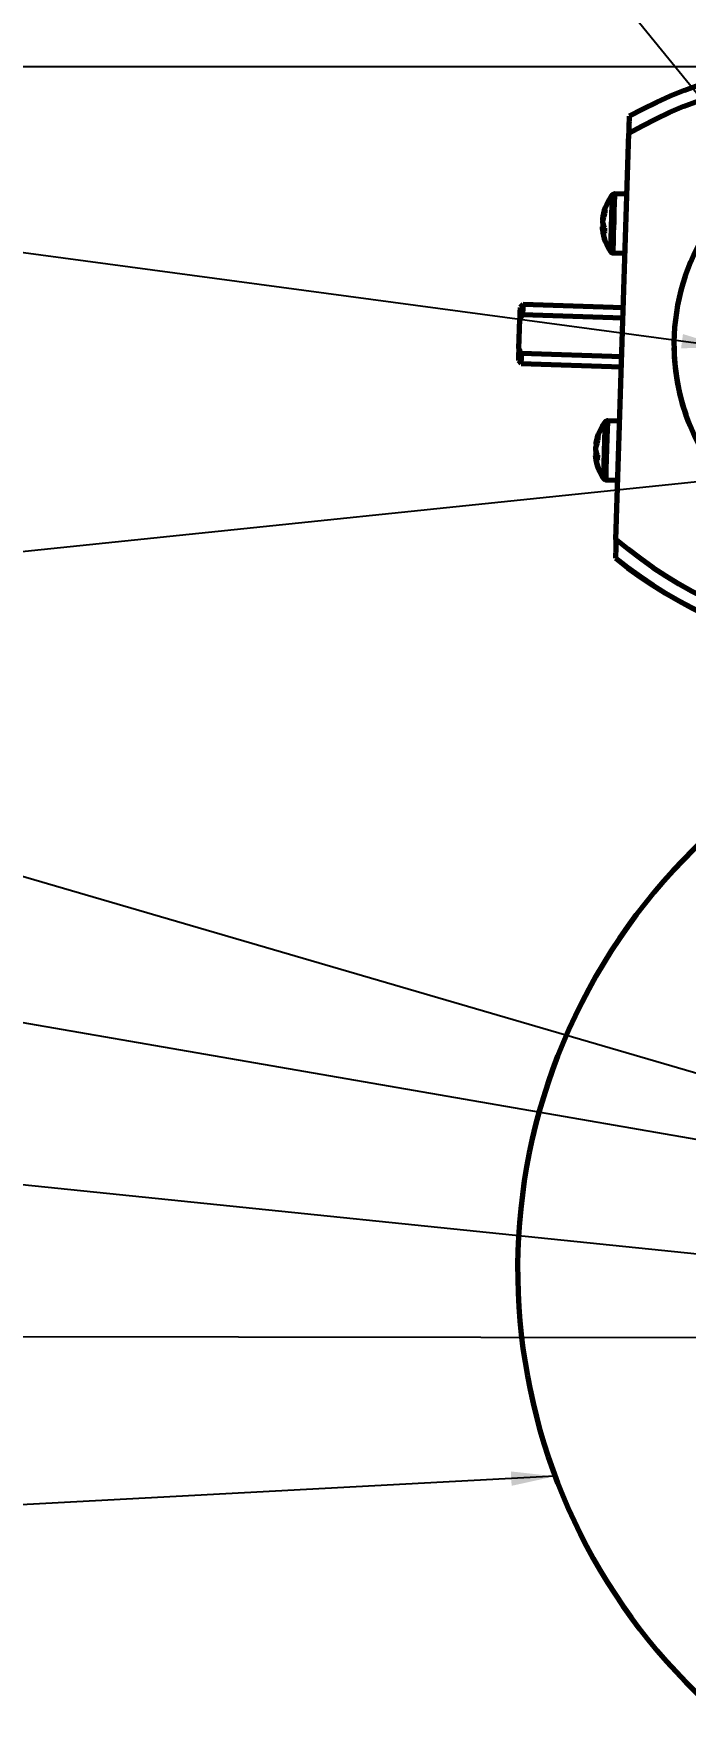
# Model space of a CAD drawing. Header units: millimetres. Extents: x -419 to 9215, y 1224 to 3301.
# Drawn here: x -279.6 to -230.4, y 1813.2 to 1939.8 of the extents above; entities that cross this region are included whole.
import ezdxf

# ---------------------------------------------------------------- set-up
doc = ezdxf.new("R2010")
doc.units = ezdxf.units.MM
doc.layers.add('0.3mm', color=240, linetype='Continuous', lineweight=30)
doc.layers.add('0.7mm', color=7, linetype='Continuous', lineweight=70)
doc.styles.get("Standard").update_dxf_attribs({"font": 'arial.ttf'})
doc.dimstyles.new('ISO-25', dxfattribs={"dimtxt": 2.5, "dimasz": 5, "dimexe": 1.25, "dimexo": 0.625, "dimtad": 1, "dimdec": 0, "dimtxsty": 'Standard', "dimcen": 2.5, "dimadec": 0, "dimazin": 0, "dimtfac": 1, "dimtdec": 0, "dimtmove": 0, "dimatfit": 3, "dimfxl": 1, "dimarcsym": 0})
doc.dimstyles.new('SLDDIMSTYLE0', dxfattribs={"dimtxt": 0.18, "dimasz": 3.302, "dimexe": 0, "dimexo": 0.0625, "dimgap": 0, "dimtad": 0, "dimtih": 1, "dimtoh": 1, "dimdec": 0, "dimrnd": 1e-09, "dimzin": 0, "dimdsep": 46, "dimtxsty": 'Standard', "dimsah": 1, "dimcen": 0.09, "dimadec": 0, "dimazin": 0, "dimtfac": 3.302, "dimtdec": 0, "dimtofl": 0, "dimtmove": 0, "dimatfit": 3, "dimfxl": 1, "dimfrac": 2, "dimtolj": 1, "dimtzin": 0, "dimarcsym": 0})

# ---------------------------------------------------------------- blocks, each defined once
blk = doc.blocks.new('*D70')
at = {"layer": '0.3mm', "color": 0, "lineweight": -2, "transparency": 16777216}
for p, q in [((-224.79, 1937.26), (-344.58, 1937.26)), ((-343.33, 1703.25), (-343.33, 1932.26)), ((-224.79, 1698.25), (-344.58, 1698.25))]:
    blk.add_line(p, q, dxfattribs=at)
at = {"layer": '0.3mm', "color": 0, "lineweight": 211, "transparency": 16777216}
for points in [[(-344.16, 1932.26), (-342.5, 1932.26), (-343.33, 1937.26)], [(-344.16, 1703.25), (-342.5, 1703.25), (-343.33, 1698.25)]]:
    blk.add_solid(points, dxfattribs=at)
at = {"layer": 'Defpoints', "color": 0, "lineweight": 211, "transparency": 16777216}
for p in [(-343.33, 1937.26), (-224.17, 1937.26), (-224.17, 1698.25)]:
    blk.add_point(p, dxfattribs=at)
at = {"layer": '0.3mm', "color": 0, "transparency": 16777216, "insert": (-347.45, 1817.75), "char_height": 2.5, "attachment_point": 5, "rotation": 90}
blk.add_mtext('{\\fTCVN 7284|b0|i0|c0|p34;\\H2.8x;239}', dxfattribs=at)

msp = doc.modelspace()

# ---------------------------------------------------------------- linework, layer by layer
at = {"layer": '0.7mm', "color": 7, "linetype": 'Continuous', "lineweight": 70}
for p, q in [((-235.64, 1901.64), (-234.68, 1932.24)), ((-234.83, 1927.66), (-235.73, 1927.69)), ((-236.51, 1925.03), (-236.65, 1925.03)), ((-236.53, 1925.94), (-236.62, 1925.95)), ((-236.62, 1925.92), (-236.62, 1925.9)), ((-235.86, 1923.24), (-234.96, 1923.21)), ((-235.86, 1923.24), (-234.96, 1923.21)), ((-242.64, 1919.34), (-242.87, 1919.12)), ((-235.09, 1919.1), (-242.64, 1919.34)), ((-242.97, 1916.02), (-242.9, 1918.23)), ((-242.67, 1918.59), (-235.12, 1918.35)), ((-243, 1915.13), (-242.78, 1914.9)), ((-235.21, 1915.41), (-242.76, 1915.65)), ((-231.27, 1916.07), (-231.27, 1916.07)), ((-242.78, 1914.9), (-235.23, 1914.66)), ((-235.36, 1910.55), (-236.26, 1910.58)), ((-237.16, 1908.59), (-237.16, 1908.62)), ((-237.09, 1908.84), (-237.15, 1908.85)), ((-237.17, 1908.18), (-237.18, 1908.14)), ((-237.04, 1907.93), (-237.18, 1907.93)), ((-236.4, 1906.14), (-235.5, 1906.11)), ((-236.4, 1906.14), (-235.5, 1906.11)), ((-235.68, 1900.22), (-235.68, 1900.23))]:
    msp.add_line(p, q, dxfattribs=at)
at = {"layer": '0.7mm', "color": 8, "linetype": 'Continuous', "lineweight": 70}
for p, q in [((-242.78, 1914.9), (-235.23, 1914.66)), ((-236.4, 1906.14), (-236.4, 1906.14))]:
    msp.add_line(p, q, dxfattribs=at)
at = {"layer": '0.7mm', "color": 8, "linetype": 'Continuous', "lineweight": 70, "flags": 128}
for points in [[(-236.02, 1923.33), (-236.02, 1923.36), (-236.01, 1923.68), (-235.99, 1924.26), (-235.97, 1925.03), (-235.94, 1925.87), (-235.92, 1926.64), (-235.9, 1927.24), (-235.89, 1927.57), (-235.89, 1927.61)], [(-235.86, 1923.24), (-235.86, 1923.27), (-235.86, 1923.53), (-235.84, 1924.05), (-235.82, 1924.76), (-235.79, 1925.57), (-235.77, 1926.37), (-235.75, 1927.04), (-235.73, 1927.5), (-235.73, 1927.68), (-235.73, 1927.69)], [(-235.86, 1923.24), (-235.86, 1923.24), (-235.86, 1923.24)], [(-236.55, 1906.22), (-236.55, 1906.26), (-236.54, 1906.58), (-236.52, 1907.16), (-236.5, 1907.93), (-236.47, 1908.77), (-236.45, 1909.54), (-236.43, 1910.14), (-236.42, 1910.46), (-236.42, 1910.51)], [(-236.4, 1906.14), (-236.4, 1906.16), (-236.39, 1906.42), (-236.37, 1906.95), (-236.35, 1907.66), (-236.32, 1908.47), (-236.3, 1909.26), (-236.28, 1909.94), (-236.26, 1910.4), (-236.26, 1910.58), (-236.26, 1910.58)]]:
    msp.add_lwpolyline(points, dxfattribs=at)
at = {"layer": '0.7mm', "color": 7, "linetype": 'Continuous', "lineweight": 70, "flags": 128}
for points in [[(-236.65, 1925.05), (-236.65, 1925.07), (-236.65, 1925.08), (-236.65, 1925.1), (-236.65, 1925.12), (-236.65, 1925.14), (-236.65, 1925.16), (-236.65, 1925.18), (-236.65, 1925.2)], [(-236.65, 1925.2), (-236.63, 1925.2), (-236.63, 1925.2)], [(-236.65, 1924.99), (-236.65, 1924.99), (-236.65, 1924.99), (-236.65, 1924.99), (-236.65, 1925), (-236.65, 1925), (-236.65, 1925.01), (-236.65, 1925.02), (-236.65, 1925.03)], [(-236.64, 1925.47), (-236.64, 1925.5), (-236.64, 1925.53), (-236.63, 1925.56), (-236.63, 1925.58), (-236.63, 1925.61), (-236.63, 1925.64), (-236.63, 1925.67), (-236.63, 1925.69)], [(-236.64, 1925.47), (-236.64, 1925.45), (-236.64, 1925.42), (-236.64, 1925.4), (-236.64, 1925.37), (-236.64, 1925.34), (-236.64, 1925.31), (-236.64, 1925.29)], [(-236.63, 1925.74), (-236.63, 1925.76), (-236.63, 1925.78), (-236.63, 1925.81), (-236.63, 1925.83), (-236.63, 1925.85), (-236.62, 1925.87), (-236.62, 1925.89), (-236.62, 1925.9)], [(-236.62, 1925.99), (-236.62, 1925.99), (-236.62, 1925.99), (-236.62, 1925.99), (-236.62, 1925.98), (-236.62, 1925.98), (-236.62, 1925.97), (-236.62, 1925.96), (-236.62, 1925.95)], [(-242.87, 1919.12), (-242.87, 1919.08), (-242.88, 1918.78), (-242.9, 1918.23)], [(-242.67, 1918.59), (-242.65, 1919.12), (-242.64, 1919.34), (-242.64, 1919.34)], [(-242.97, 1916.02), (-242.99, 1915.47), (-243, 1915.16), (-243, 1915.13)], [(-242.78, 1914.9), (-242.78, 1914.91), (-242.78, 1914.95), (-242.78, 1915.01), (-242.78, 1915.09), (-242.77, 1915.2), (-242.77, 1915.33), (-242.76, 1915.48), (-242.76, 1915.65)], [(-237.17, 1908.37), (-237.17, 1908.4), (-237.17, 1908.42), (-237.17, 1908.45), (-237.17, 1908.48), (-237.17, 1908.51), (-237.16, 1908.54), (-237.16, 1908.56), (-237.16, 1908.59)], [(-237.15, 1908.89), (-237.15, 1908.89), (-237.15, 1908.89), (-237.15, 1908.89), (-237.15, 1908.88), (-237.15, 1908.88), (-237.15, 1908.87), (-237.15, 1908.86), (-237.15, 1908.85)], [(-237.17, 1908.37), (-237.17, 1908.35), (-237.17, 1908.32), (-237.17, 1908.29), (-237.17, 1908.27), (-237.17, 1908.24), (-237.17, 1908.21), (-237.18, 1908.19)], [(-237.18, 1907.89), (-237.18, 1907.88), (-237.18, 1907.89), (-237.18, 1907.89), (-237.18, 1907.89), (-237.18, 1907.9), (-237.18, 1907.91), (-237.18, 1907.92), (-237.18, 1907.93)]]:
    msp.add_lwpolyline(points, dxfattribs=at)
at = {"layer": '0.7mm', "color": 7, "linetype": 'Continuous', "lineweight": 70}
for centre, radius, start, end in [((-218.33, 1904.13), 33.63, 57.4165, 119.0194), ((-218.33, 1904.13), 32.52, 56.2423, 120.1936), ((-215.17, 1916.32), 16.1, 84.6963, 277.8946), ((-233.12, 1925.38), 3.56, 141.1581, 170.0879), ((-234.16, 1925.55), 2.5, 157.0462, 169.8307), ((-235.23, 1926.34), 1.25, 171.2998, 185.1339), ((-235.38, 1925.27), 1.3, 190.6775, 208.122), ((-235.36, 1925.71), 1.3, 190.6775, 208.122), ((-234.19, 1925.57), 2.47, 186.5623, 191.6954), ((-234.17, 1925.25), 2.5, 157.0462, 169.8307), ((-233.84, 1924.8), 2.68, 173.5065, 182.9304), ((-233.12, 1925.38), 3.56, 186.348, 215.2778), ((-233.12, 1925.38), 3.56, 195.9532, 215.2778), ((-236.53, 1924.4), 0.00431, 152.1712, 239.8757), ((-215.17, 1916.32), 16.1, 180.876, 277.8946), ((-233.65, 1908.28), 3.56, 141.1581, 170.0879), ((-234.7, 1908.15), 2.5, 157.0462, 169.8307), ((-234.47, 1908.16), 2.73, 166.0257, 170.3075), ((-234.69, 1908.45), 2.5, 157.0462, 169.8307), ((-235.76, 1909.24), 1.25, 171.2998, 185.1339), ((-234.72, 1908.47), 2.47, 186.5635, 192.3338), ((-234.47, 1908.43), 2.73, 186.1292, 190.411), ((-235.91, 1908.17), 1.3, 190.6775, 208.122), ((-233.65, 1908.28), 3.56, 186.348, 215.2778), ((-233.65, 1908.27), 3.56, 187.0295, 215.2778), ((-235.9, 1908.61), 1.3, 190.6775, 208.122), ((-234.37, 1907.69), 2.68, 173.5065, 182.9304), ((-214.54, 1926.39), 32.52, 229.5592, 293.9675), ((-214.54, 1926.39), 33.63, 231.0579, 293.058), ((-214.54, 1926.38), 33.63, 231.0579, 293.058), ((-198.61, 1846.59), 44.44, 63.1879, 240)]:
    msp.add_arc(centre, radius, start, end, dxfattribs=at)
for points, knots in [([(-234.64, 1933.54), (-234.64, 1933.54), (-234.64, 1933.53), (-234.65, 1933.45), (-234.65, 1933.32), (-234.66, 1933.1), (-234.67, 1932.74), (-234.68, 1932.42), (-234.68, 1932.24)], [0, 0, 0, 0, 0.1171952, 0.2384692, 0.3653015, 0.4989396, 0.7162716, 1, 1, 1, 1]), ([(-235.91, 1927.58), (-235.91, 1927.58), (-235.91, 1927.57), (-235.92, 1927.55), (-235.93, 1927.53), (-235.93, 1927.51), (-235.93, 1927.5), (-235.93, 1927.49), (-235.93, 1927.49), (-235.93, 1927.49), (-235.93, 1927.49), (-235.93, 1927.49), (-235.93, 1927.49), (-235.93, 1927.48), (-235.94, 1927.38), (-235.95, 1926.98), (-235.97, 1926.39), (-235.99, 1925.67), (-236.01, 1924.93), (-236.03, 1924.26), (-236.05, 1923.75), (-236.06, 1923.5), (-236.06, 1923.45), (-236.06, 1923.45), (-236.06, 1923.45), (-236.06, 1923.45), (-236.06, 1923.45), (-236.06, 1923.45), (-236.06, 1923.45), (-236.06, 1923.43), (-236.06, 1923.41), (-236.04, 1923.36), (-236.01, 1923.31), (-235.96, 1923.27), (-235.9, 1923.24), (-235.87, 1923.25), (-235.86, 1923.25)], [0, 0, 0, 0, 0.000669, 0.005767, 0.009691, 0.012364, 0.01381, 0.014089, 0.014249, 0.0144, 0.01463, 0.015111, 0.016642, 0.027246, 0.129928, 0.238111, 0.346334, 0.454558, 0.562781, 0.671004, 0.779227, 0.887451, 0.941787, 0.948564, 0.95212, 0.952791, 0.953129, 0.953316, 0.953496, 0.953892, 0.958697, 0.965221, 0.9754, 0.985465, 0.99602, 1, 1, 1, 1]), ([(-235.73, 1927.68), (-235.75, 1927.68), (-235.79, 1927.68), (-235.85, 1927.65), (-235.88, 1927.62), (-235.9, 1927.59), (-235.91, 1927.58)], [0, 0, 0, 0, 0.302846, 0.586753, 0.822422, 1, 1, 1, 1]), ([(-236.03, 1923.34), (-236.02, 1923.32), (-236, 1923.29), (-235.94, 1923.25), (-235.89, 1923.24), (-235.86, 1923.24), (-235.86, 1923.24)], [0, 0, 0, 0, 0.2512355, 0.6032865, 0.9543184, 1, 1, 1, 1]), ([(-242.9, 1918.23), (-242.86, 1918.3), (-242.79, 1918.42), (-242.7, 1918.53), (-242.67, 1918.59)], [0, 0, 0, 0, 0.549345, 1, 1, 1, 1]), ([(-242.76, 1915.65), (-242.8, 1915.72), (-242.88, 1915.84), (-242.94, 1915.97), (-242.97, 1916.02)], [0, 0, 0, 0, 0.570507, 1, 1, 1, 1]), ([(-236.44, 1910.48), (-236.44, 1910.48), (-236.45, 1910.47), (-236.45, 1910.45), (-236.46, 1910.42), (-236.46, 1910.41), (-236.46, 1910.4), (-236.46, 1910.39), (-236.46, 1910.39), (-236.46, 1910.39), (-236.46, 1910.39), (-236.46, 1910.39), (-236.46, 1910.39), (-236.46, 1910.38), (-236.47, 1910.27), (-236.48, 1909.88), (-236.5, 1909.28), (-236.52, 1908.57), (-236.54, 1907.83), (-236.56, 1907.16), (-236.58, 1906.64), (-236.59, 1906.4), (-236.59, 1906.35), (-236.59, 1906.35), (-236.59, 1906.35), (-236.59, 1906.35), (-236.59, 1906.35), (-236.59, 1906.34), (-236.59, 1906.34), (-236.59, 1906.33), (-236.59, 1906.3), (-236.58, 1906.26), (-236.54, 1906.21), (-236.49, 1906.16), (-236.44, 1906.14), (-236.4, 1906.14), (-236.39, 1906.14)], [0, 0, 0, 0, 0.000669, 0.005767, 0.009691, 0.012364, 0.01381, 0.014089, 0.014249, 0.0144, 0.01463, 0.015111, 0.016642, 0.027246, 0.129928, 0.238111, 0.346334, 0.454558, 0.562781, 0.671004, 0.779227, 0.887451, 0.941787, 0.948564, 0.95212, 0.952791, 0.953129, 0.953316, 0.953496, 0.953892, 0.958697, 0.965221, 0.9754, 0.985465, 0.99602, 1, 1, 1, 1]), ([(-236.26, 1910.58), (-236.29, 1910.58), (-236.33, 1910.58), (-236.38, 1910.55), (-236.42, 1910.52), (-236.43, 1910.49), (-236.44, 1910.48)], [0, 0, 0, 0, 0.302846, 0.586753, 0.822422, 1, 1, 1, 1]), ([(-235.64, 1901.64), (-235.64, 1901.45), (-235.66, 1901.11), (-235.66, 1900.73), (-235.67, 1900.49), (-235.68, 1900.34), (-235.68, 1900.25), (-235.68, 1900.23), (-235.68, 1900.23)], [0, 0, 0, 0, 0.284743, 0.501538, 0.638375, 0.765725, 0.885481, 1, 1, 1, 1])]:
    msp.add_open_spline(points, degree=3, knots=knots, dxfattribs=at)

# ---------------------------------------------------------------- dimensions: what is measured, and where the dimension line sits
at = {"layer": '0.3mm'}
dim = msp.add_linear_dim(base=(-343.33, 1937.26), p1=(-224.17, 1698.25), p2=(-224.17, 1937.26), angle=90, text='{\\fTCVN 7284|b0|i0|c0|p34;\\H2.8x;<>}', dimstyle='ISO-25', dxfattribs=at)
dim.commit()
dim.dimension.update_dxf_attribs({"geometry": '*D70', "text_midpoint": (-347.45, 1817.75)})

# ---------------------------------------------------------------- leaders
for points in [[(-223.79, 1928.14), (-269.73, 1984.79)], [(-225.48, 1935.86), (-249.19, 1984.79)], [(-227.39, 1916.14), (-303.4, 1926.35)], [(-203.03, 1908.71), (-303.59, 1898.32)], [(-209.95, 1855.64), (-303.69, 1883.02)], [(-194.48, 1850.3), (-303.57, 1869.22)], [(-172.85, 1841.91), (-303.52, 1855.37)], [(-196.61, 1841.4), (-303.5, 1841.54)], [(-240.24, 1831.01), (-303.5, 1827.63)]]:
    msp.add_leader(points, dimstyle='SLDDIMSTYLE0', dxfattribs=at)

doc.saveas('drawing.dxf')
